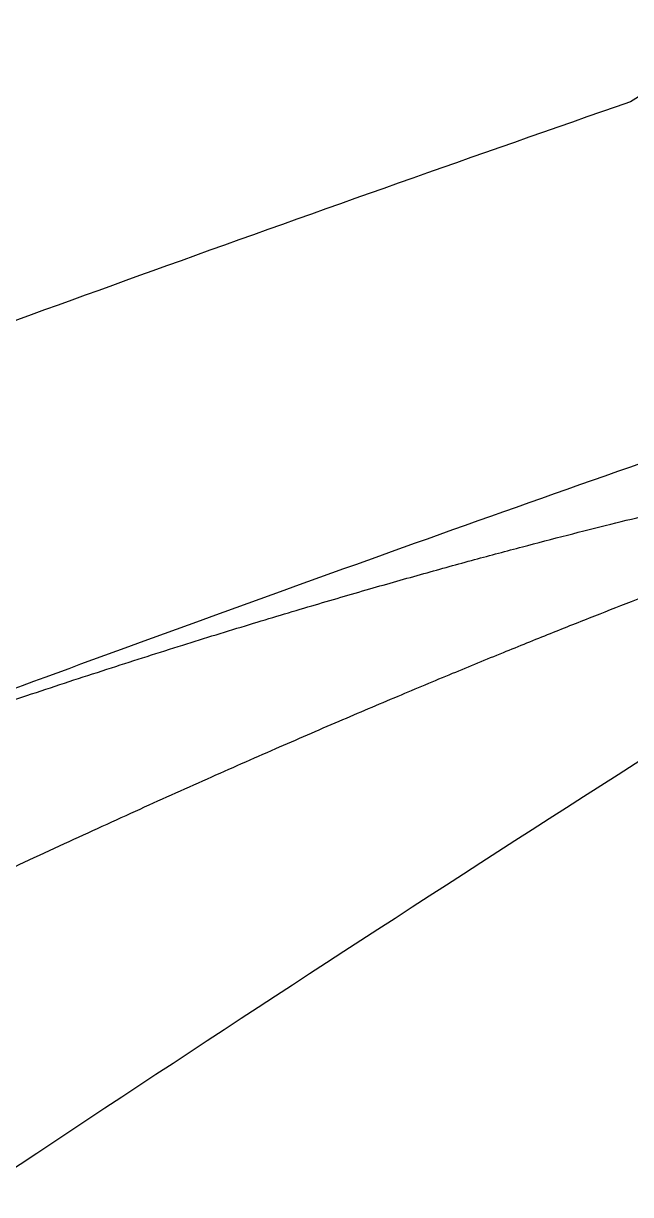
# Model space of a CAD drawing. Header units: millimetres. Extents: x -2947 to 97, y -3022 to 322.
# Drawn here: x -1546.74 to -1537.6, y -2117.62 to -2099.98 of the extents above; entities that cross this region are included whole.
import ezdxf

# ---------------------------------------------------------------- set-up
doc = ezdxf.new("R2010")
doc.units = ezdxf.units.MM
doc.layers.get('0').update_dxf_attribs({"linetype": 'CONTINUOUS'})

msp = doc.modelspace()

# ---------------------------------------------------------------- linework, layer by layer
at = {"color": 7}
msp.add_arc((-1217.874118684307, -2610.694724234166), 601.5411145095, 121.8952098948967, 122.1073643306964, dxfattribs=at)
msp.add_ellipse((-986.3217434304074, -2216.595811484066), major_axis=(-703.1118541605999, 6.3323185605), ratio=0.2788698443, start_param=-0.6807420929000001, end_param=-0.5510308522, dxfattribs=at)
for points, start_tangent, end_tangent in [([(-1584.101835439908, -2108.602569586265), (-1578.034319190707, -2105.963765708466), (-1571.811294277507, -2103.354044571266), (-1565.434359280807, -2100.774076692366), (-1558.905142728207, -2098.224523130266), (-1552.225248586907, -2095.706015506066), (-1545.396072087807, -2093.219093312366), (-1538.418955422907, -2090.764272763166), (-1531.295250004508, -2088.342071400466)], (0.9143073842407856, 0.4050209959036349), (0.9484113362678451, 0.3170424849111558)), ([(-1531.603974300807, -2088.756594639366), (-1538.720446374007, -2091.177007947465), (-1545.691716964707, -2093.630349838266), (-1552.515998632608, -2096.115981007966), (-1559.191558894107, -2098.633261565666), (-1565.716715877908, -2101.181550591466), (-1572.089881457507, -2103.760225030765), (-1578.309510128107, -2106.368662397465), (-1584.374077776208, -2109.006232516665)], (-0.9483827850539985, -0.3171278811666066), (-0.914307264200472, -0.40502126688638)), ([(-1537.597706887608, -2101.157149965466), (-1544.582135186807, -2103.628785602466), (-1551.095860052207, -2106.012705542166), (-1557.176622348607, -2108.311237338566), (-1562.837339574307, -2110.518389979766), (-1568.079498588607, -2112.623868899366), (-1572.975292467507, -2114.646878745866), (-1577.835195845207, -2116.712421334666), (-1582.999911604508, -2118.974103645466)], (-0.9444850016347339, -0.3285545338098935), (-0.9136771216482654, -0.4064407919691878)), ([(-1534.537918929907, -2105.589584245766), (-1540.658606311707, -2107.741935405966), (-1546.413779267607, -2109.826896401666), (-1551.832826707107, -2111.847187021166), (-1556.927712520207, -2113.799928009265), (-1561.698811545908, -2115.677952114665), (-1566.160650434608, -2117.479761333966)], (-0.9449139665470171, -0.3273187984586015), (-0.9255994524081896, -0.3785044962766748)), ([(-1529.983942421907, -2106.396319878366), (-1546.532997073208, -2116.995493742265), (-1562.418049643507, -2127.987475151466), (-1578.119245452107, -2139.801493704365), (-1589.739481895607, -2149.282714383366)], (-0.8510359088527024, -0.525107495512352), (-0.763113408470115, -0.6462645942747623)), ([(-1550.310708139308, -2111.375259838765), (-1548.973423761307, -2110.890394138666), (-1547.720856039307, -2110.451865446165), (-1546.538891234007, -2110.051423034965), (-1545.412381823607, -2109.681599422266), (-1544.338026256307, -2109.339565519166), (-1543.332984096907, -2109.029053365666), (-1542.396401468807, -2108.748023297566), (-1541.523241678307, -2108.493417885666), (-1540.708018625807, -2108.262333969866), (-1539.944690297507, -2108.051971199066), (-1539.226702195107, -2107.859634443866), (-1538.546905075608, -2107.682710024866), (-1537.897169458007, -2107.518578626666), (-1537.269397901107, -2107.364893340166), (-1536.661520905408, -2107.220982703866), (-1536.080806053307, -2107.088356447166), (-1535.536041455707, -2106.968617121765), (-1535.037827359808, -2106.863432163365), (-1534.594649127607, -2106.773663805866), (-1534.198355590207, -2106.696708824666), (-1533.829094116107, -2106.628093036866), (-1533.466561580407, -2106.563918564966), (-1533.096098617507, -2106.501965268766), (-1532.718047189907, -2106.442991973766), (-1532.331887616107, -2106.387830768066), (-1531.930710353307, -2106.336897321065), (-1531.504628892008, -2106.291455538766), (-1531.039591892507, -2106.254922224865)], (0.9380982501882473, 0.3463692725888781), (0.9980966612049872, 0.06166891349340438)), ([(-1548.718652170007, -2113.559308052566), (-1547.409305931407, -2112.932913384266), (-1546.191156319107, -2112.362798726166), (-1545.048728918108, -2111.838982394366), (-1543.966168244207, -2111.352239432966), (-1542.939410914207, -2110.899266556666), (-1541.983974081207, -2110.485445940466), (-1541.098133998107, -2110.108535160066), (-1540.276331201007, -2109.764866610966), (-1539.512729679308, -2109.450901651966), (-1538.801106972707, -2109.163165039566), (-1538.134891869407, -2108.898249365666), (-1537.507090116208, -2108.652781116866), (-1536.909939559308, -2108.423293580366), (-1536.335858395507, -2108.206606310466), (-1535.782894718907, -2108.001827076566), (-1535.257571235407, -2107.811180024366), (-1534.767628215908, -2107.637128426966), (-1534.322225224807, -2107.482374800466), (-1533.928397200807, -2107.348599126566), (-1533.578319913607, -2107.232362576366), (-1533.254077726808, -2107.127206204166), (-1532.937778579608, -2107.027218546466), (-1532.616891706607, -2106.928737732266), (-1532.292189714307, -2106.832569813366), (-1531.963845115107, -2106.739510854866), (-1531.626928460807, -2106.649325385166), (-1531.274850272807, -2106.562348973166), (-1530.899446412807, -2106.480767352966)], (0.90015154687181, 0.4355768504687638), (0.980890192987283, 0.1945621476581984))]:
    msp.add_spline(points, degree=3, dxfattribs=dict(at, start_tangent=start_tangent, end_tangent=end_tangent))

doc.saveas('drawing.dxf')
